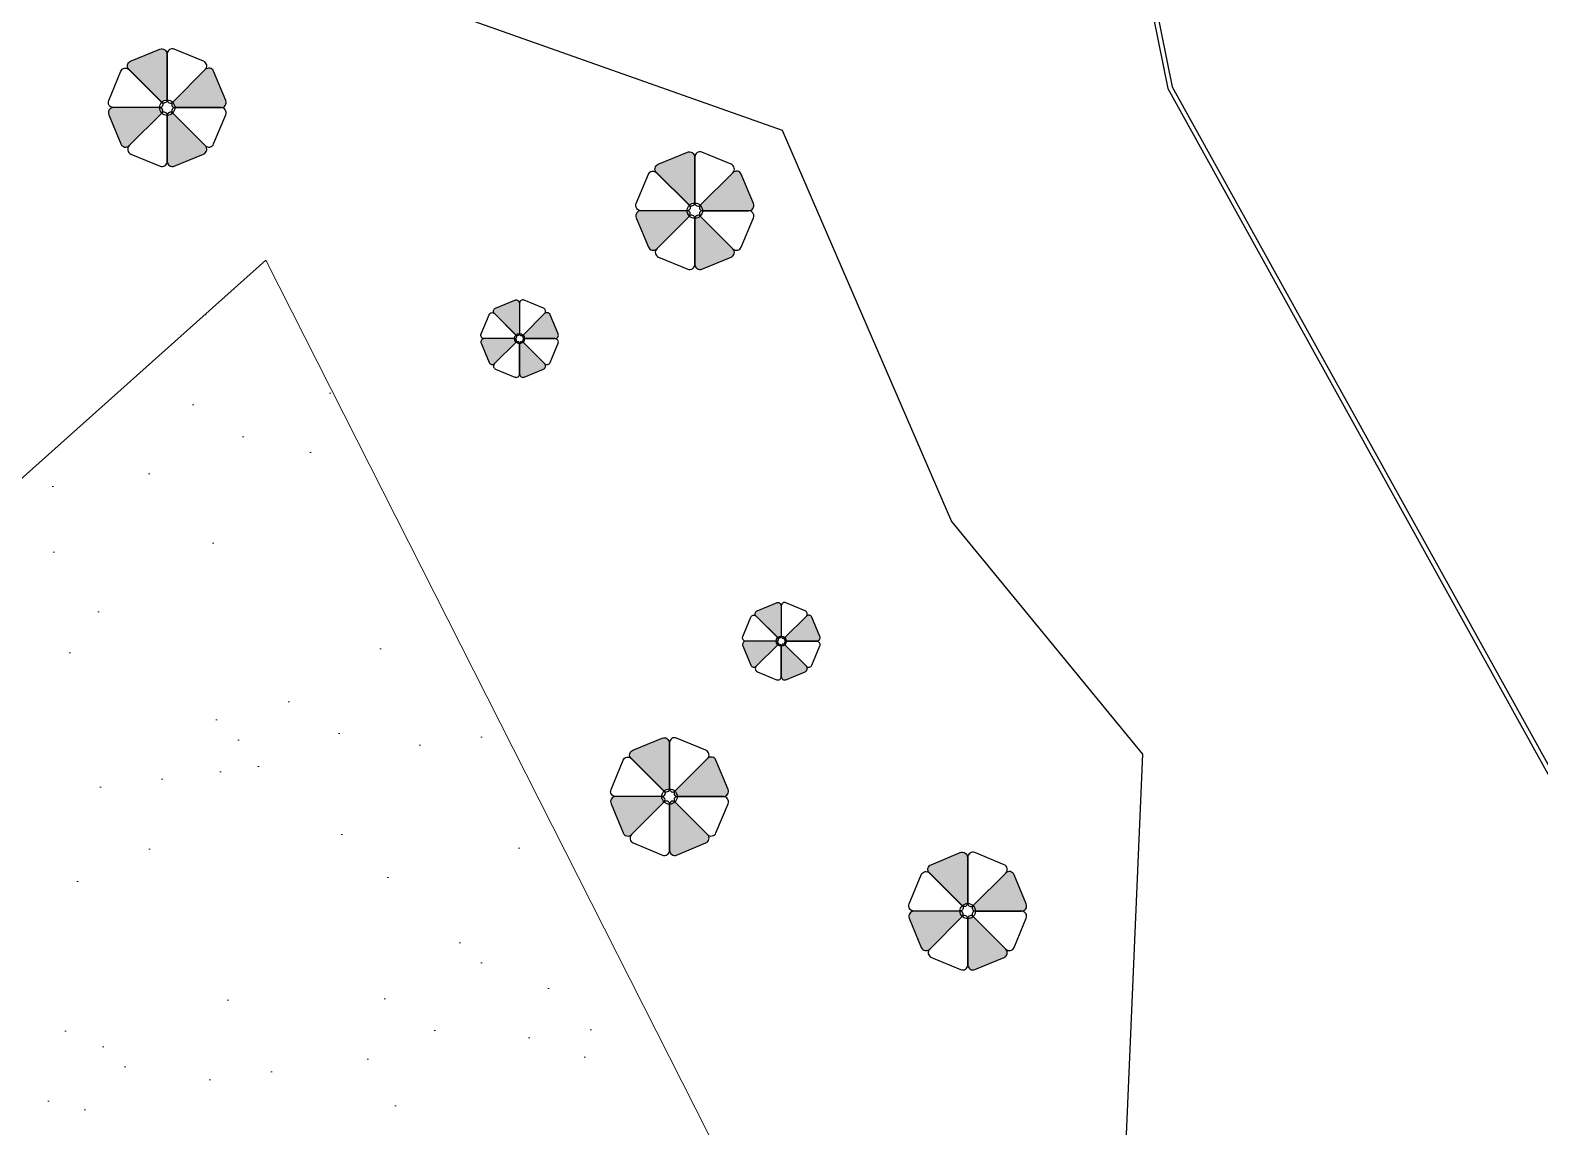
# Model space of a CAD drawing. Header units: millimetres. Extents: x 185 to 501, y 106 to 528.
# Drawn here: x 399.41 to 431.73, y 187.99 to 211.48 of the extents above; entities that cross this region are included whole.
import ezdxf

# ---------------------------------------------------------------- set-up
doc = ezdxf.new("R2010")
doc.units = ezdxf.units.MM
for name, color, linetype in [('cerca', 50, 'Continuous'), ('pavimento', 252, 'Continuous'), ('SITE_FURNISHINGS', 230, 'Continuous')]:
    doc.layers.add(name, color=color, linetype=linetype)
doc.layers.add('Paredes', color=141, linetype='Continuous', lineweight=9)

msp = doc.modelspace()

# ---------------------------------------------------------------- hatches: boundary and pattern name
for color, points in [(5, [(402.334, 210.976, 0.534511), (402.182, 211.078), (401.556, 210.818, 0.475071), (401.507, 210.655, -0.059116), (401.527, 210.639), (402.225, 209.941, -0.187719), (402.334, 209.989, 0.000562), (402.334, 209.989)]), (5, [(413.631, 208.769, 0.534511), (413.479, 208.87), (412.852, 208.61, 0.475071), (412.803, 208.447, -0.059116), (412.823, 208.431), (413.521, 207.733, -0.187719), (413.631, 207.781, 0.000562), (413.631, 207.781)]), (256, [(409.881, 205.634, 0.534511), (409.781, 205.701), (409.368, 205.53, 0.475071), (409.336, 205.423, -0.059116), (409.35, 205.412), (409.809, 204.953, -0.187719), (409.881, 204.984, 0.000562), (409.881, 204.984)]), (256, [(415.484, 199.152, 0.534511), (415.384, 199.219), (414.972, 199.048, 0.475071), (414.94, 198.941, -0.059116), (414.953, 198.93), (415.413, 198.471, -0.187719), (415.484, 198.503, 0.000562), (415.484, 198.503)]), (230, [(413.089, 196.218, 0.534511), (412.937, 196.32), (412.31, 196.06, 0.475071), (412.261, 195.897, -0.059116), (412.282, 195.881), (412.98, 195.183, -0.187719), (413.089, 195.231, 0.000562), (413.089, 195.231)]), (230, [(419.474, 193.765, 0.534511), (419.322, 193.867), (418.695, 193.607, 0.475071), (418.646, 193.444, -0.059116), (418.666, 193.428), (419.364, 192.73, -0.187719), (419.474, 192.778, 0.000562), (419.474, 192.778)])]:
    msp.add_hatch(color=color).paths.add_polyline_path(points)
h = msp.add_hatch(color=5)
edge = h.paths.add_edge_path()
edge.add_arc((402.506, 209.893), 0.0682, 135, 270)
edge.add_line((402.506, 209.824), (403.493, 209.824))
edge.add_arc((403.493, 209.934), 0.11, 270, 382.5)
edge.add_line((403.595, 209.976), (403.335, 210.603))
edge.add_arc((403.234, 210.561), 0.11, 22.5, 135)
edge.add_line((403.156, 210.639), (402.458, 209.941))
edge = h.paths.add_edge_path()
edge.add_arc((402.41, 209.66), 0.0682, 45, 180)
edge.add_line((402.341, 209.66), (402.341, 208.673))
edge.add_arc((402.451, 208.673), 0.11, 180, 292.5)
edge.add_line((402.493, 208.571), (403.12, 208.831))
edge.add_arc((403.078, 208.932), 0.11, 292.5, 405)
edge.add_line((403.156, 209.01), (402.458, 209.708))
edge = h.paths.add_edge_path()
edge.add_arc((401.449, 209.088), 0.11, 202.5, 315)
edge.add_line((401.527, 209.01), (402.225, 209.708))
edge.add_arc((402.177, 209.756), 0.0682, 315, 450)
edge.add_line((402.177, 209.824), (401.19, 209.824))
edge.add_arc((401.19, 209.715), 0.11, 90, 202.5)
edge.add_line((401.088, 209.672), (401.348, 209.046))
h = msp.add_hatch(color=5)
edge = h.paths.add_edge_path()
edge.add_arc((413.802, 207.685), 0.0682, 135, 270)
edge.add_line((413.802, 207.617), (414.789, 207.617))
edge.add_arc((414.789, 207.727), 0.11, 270, 382.5)
edge.add_line((414.891, 207.769), (414.631, 208.396))
edge.add_arc((414.53, 208.353), 0.11, 22.5, 135)
edge.add_line((414.452, 208.431), (413.754, 207.733))
edge = h.paths.add_edge_path()
edge.add_arc((413.706, 207.452), 0.0682, 45, 180)
edge.add_line((413.638, 207.452), (413.638, 206.465))
edge.add_arc((413.748, 206.465), 0.11, 180, 292.5)
edge.add_line((413.79, 206.363), (414.416, 206.623))
edge.add_arc((414.374, 206.725), 0.11, 292.5, 405)
edge.add_line((414.452, 206.802), (413.754, 207.5))
edge = h.paths.add_edge_path()
edge.add_arc((412.746, 206.88), 0.11, 202.5, 315)
edge.add_line((412.823, 206.802), (413.521, 207.5))
edge.add_arc((413.473, 207.549), 0.0682, 315, 450)
edge.add_line((413.473, 207.617), (412.486, 207.617))
edge.add_arc((412.486, 207.507), 0.11, 90, 202.5)
edge.add_line((412.384, 207.465), (412.644, 206.838))
h = msp.add_hatch(color=256)
edge = h.paths.add_edge_path()
edge.add_arc((409.994, 204.921), 0.0448, 135, 270)
edge.add_line((409.994, 204.876), (410.643, 204.876))
edge.add_arc((410.643, 204.949), 0.0723, 270, 382.5)
edge.add_line((410.71, 204.976), (410.539, 205.389))
edge.add_arc((410.472, 205.361), 0.0723, 22.5, 135)
edge.add_line((410.421, 205.412), (409.962, 204.953))
edge = h.paths.add_edge_path()
edge.add_arc((409.93, 204.768), 0.0448, 45, 180)
edge.add_line((409.885, 204.768), (409.885, 204.119))
edge.add_arc((409.958, 204.119), 0.0723, 180, 292.5)
edge.add_line((409.985, 204.052), (410.398, 204.223))
edge.add_arc((410.37, 204.289), 0.0723, 292.5, 405)
edge.add_line((410.421, 204.34), (409.962, 204.8))
edge = h.paths.add_edge_path()
edge.add_arc((409.298, 204.392), 0.0723, 202.5, 315)
edge.add_line((409.35, 204.34), (409.809, 204.8))
edge.add_arc((409.777, 204.831), 0.0448, 315, 450)
edge.add_line((409.777, 204.876), (409.128, 204.876))
edge.add_arc((409.128, 204.804), 0.0723, 90, 202.5)
edge.add_line((409.061, 204.776), (409.232, 204.364))
h = msp.add_hatch(color=256)
edge = h.paths.add_edge_path()
edge.add_arc((415.597, 198.44), 0.0448, 135, 270)
edge.add_line((415.597, 198.395), (416.247, 198.395))
edge.add_arc((416.247, 198.467), 0.0723, 270, 382.5)
edge.add_line((416.314, 198.495), (416.143, 198.907))
edge.add_arc((416.076, 198.879), 0.0723, 22.5, 135)
edge.add_line((416.025, 198.93), (415.566, 198.471))
edge = h.paths.add_edge_path()
edge.add_arc((415.534, 198.286), 0.0448, 45, 180)
edge.add_line((415.489, 198.286), (415.489, 197.637))
edge.add_arc((415.561, 197.637), 0.0723, 180, 292.5)
edge.add_line((415.589, 197.57), (416.001, 197.741))
edge.add_arc((415.974, 197.808), 0.0723, 292.5, 405)
edge.add_line((416.025, 197.859), (415.566, 198.318))
edge = h.paths.add_edge_path()
edge.add_arc((414.902, 197.91), 0.0723, 202.5, 315)
edge.add_line((414.953, 197.859), (415.413, 198.318))
edge.add_arc((415.381, 198.35), 0.0448, 315, 450)
edge.add_line((415.381, 198.395), (414.731, 198.395))
edge.add_arc((414.731, 198.322), 0.0723, 90, 202.5)
edge.add_line((414.665, 198.295), (414.835, 197.882))
h = msp.add_hatch(color=230)
edge = h.paths.add_edge_path()
edge.add_arc((413.26, 195.134), 0.0682, 135, 270)
edge.add_line((413.26, 195.066), (414.248, 195.066))
edge.add_arc((414.248, 195.176), 0.11, 270, 382.5)
edge.add_line((414.349, 195.218), (414.09, 195.845))
edge.add_arc((413.988, 195.803), 0.11, 22.5, 135)
edge.add_line((413.91, 195.881), (413.212, 195.183))
edge = h.paths.add_edge_path()
edge.add_arc((413.164, 194.902), 0.0682, 45, 180)
edge.add_line((413.096, 194.902), (413.096, 193.915))
edge.add_arc((413.206, 193.915), 0.11, 180, 292.5)
edge.add_line((413.248, 193.813), (413.875, 194.073))
edge.add_arc((413.833, 194.174), 0.11, 292.5, 405)
edge.add_line((413.91, 194.252), (413.212, 194.95))
edge = h.paths.add_edge_path()
edge.add_arc((412.204, 194.33), 0.11, 202.5, 315)
edge.add_line((412.282, 194.252), (412.98, 194.95))
edge.add_arc((412.931, 194.998), 0.0682, 315, 450)
edge.add_line((412.931, 195.066), (411.944, 195.066))
edge.add_arc((411.944, 194.956), 0.11, 90, 202.5)
edge.add_line((411.843, 194.914), (412.102, 194.288))
h = msp.add_hatch(color=230)
edge = h.paths.add_edge_path()
edge.add_arc((419.645, 192.681), 0.0682, 135, 270)
edge.add_line((419.645, 192.613), (420.633, 192.613))
edge.add_arc((420.633, 192.723), 0.11, 270, 382.5)
edge.add_line((420.734, 192.765), (420.475, 193.392))
edge.add_arc((420.373, 193.35), 0.11, 22.5, 135)
edge.add_line((420.295, 193.428), (419.597, 192.73))
edge = h.paths.add_edge_path()
edge.add_arc((419.549, 192.449), 0.0682, 45, 180)
edge.add_line((419.481, 192.449), (419.481, 191.462))
edge.add_arc((419.591, 191.462), 0.11, 180, 292.5)
edge.add_line((419.633, 191.36), (420.26, 191.62))
edge.add_arc((420.217, 191.721), 0.11, 292.5, 405)
edge.add_line((420.295, 191.799), (419.597, 192.497))
edge = h.paths.add_edge_path()
edge.add_arc((418.589, 191.877), 0.11, 202.5, 315)
edge.add_line((418.666, 191.799), (419.364, 192.497))
edge.add_arc((419.316, 192.545), 0.0682, 315, 450)
edge.add_line((419.316, 192.613), (418.329, 192.613))
edge.add_arc((418.329, 192.503), 0.11, 90, 202.5)
edge.add_line((418.227, 192.461), (418.487, 191.835))
at = {"layer": 'Paredes'}
h = msp.add_hatch(dxfattribs=at)
h.set_pattern_fill('AR-SAND', color=256, scale=0.1, style=0)
h.set_pattern_definition([(37.5, (-1937.9465, 84.6386), (-0.160003, 4.8941324), [0, -3.8608, 0, -4.318, 0, -4.1275]), (7.5, (-1937.9465, 84.6386), (4.495233, 7.168251), [0, -2.0828, 0, -3.4798, 0, -1.3335]), (327.5, (-1941.0707, 84.6386), (7.909924, 0.014372), [0, -1.27, 0, -4.572, 0, -5.969]), (317.5, (-1941.071, 84.6386), (7.635565, 2.229293), [0, -0.635, 0, -2.9972, 0, -3.429])])
h.paths.add_polyline_path([(404.703, 161.158), (415.372, 149.235), (431.021, 163.238), (420.352, 175.161), (404.451, 206.557), (375.26, 180.437)])

# ---------------------------------------------------------------- linework, layer by layer
at = {"layer": 'cerca'}
for points in [[(368.063, 311.982), (377.526, 312.953), (385.339, 307.913), (385.664, 296.045), (393.477, 288.728), (394.453, 281.9), (393.802, 277.185), (399.336, 272.958), (403.08, 265.316), (404.226, 256.412), (412.541, 245.569), (419.701, 230.803), (423.858, 210.27), (433.821, 192.296), (434.761, 178.84), (443.57, 169.621)], [(368.113, 311.887), (377.501, 312.85), (385.24, 307.858), (385.565, 296), (393.383, 288.679), (394.352, 281.9), (393.695, 277.141), (399.257, 272.893), (402.983, 265.287), (404.13, 256.372), (412.455, 245.516), (419.605, 230.771), (423.763, 210.235), (433.722, 192.266), (434.663, 178.797), (443.487, 169.564)]]:
    msp.add_lwpolyline(points, dxfattribs=at)
at = {"layer": 'Paredes'}
for p in [(375.26, 180.437), (420.352, 175.161)]:
    msp.add_line(p, (404.451, 206.557), dxfattribs=at)
at = {"layer": 'pavimento'}
msp.add_lwpolyline([(408.323, 211.881), (415.507, 209.344), (419.136, 200.961), (423.219, 195.977), (422.765, 185.328), (423.446, 176.039), (428.889, 168.789), (433.879, 163.125)], dxfattribs=at)
at = {"layer": 'SITE_FURNISHINGS', "color": 5, "linetype": 'Continuous'}
for points in [[(402.334, 209.989, -0.668179), (402.218, 209.941), (401.52, 210.639, -0.534511), (401.556, 210.818), (402.182, 211.078, -0.534511), (402.334, 210.976)], [(402.341, 209.989, 0.668179), (402.458, 209.941), (403.156, 210.639, 0.534511), (403.12, 210.818), (402.493, 211.078, 0.534511), (402.341, 210.976)], [(402.225, 209.941, -0.668179), (402.177, 209.824), (401.19, 209.824, -0.534511), (401.088, 209.976), (401.348, 210.603, -0.534511), (401.527, 210.639)], [(402.458, 209.941, 0.668179), (402.506, 209.824), (403.493, 209.824, 0.534511), (403.595, 209.976), (403.335, 210.603, 0.534511), (403.156, 210.639)], [(401.348, 209.046, 0.534511), (401.527, 209.01), (402.225, 209.708, 0.668179), (402.177, 209.824), (401.19, 209.824, 0.534511), (401.088, 209.672)], [(402.177, 209.824, -1), (402.506, 209.824, -1)], [(402.506, 209.824, 0.668179), (402.458, 209.708), (403.156, 209.01, 0.534511), (403.335, 209.046), (403.595, 209.672, 0.534511), (403.493, 209.824)], [(402.341, 209.66, 0.668179), (402.225, 209.708), (401.527, 209.01, 0.534511), (401.563, 208.831), (402.189, 208.571, 0.534511), (402.341, 208.673)], [(402.458, 209.708, 0.668179), (402.341, 209.66), (402.341, 208.673, 0.534511), (402.493, 208.571), (403.12, 208.831, 0.534511), (403.156, 209.01)], [(413.631, 207.781, -0.668179), (413.514, 207.733), (412.816, 208.431, -0.534511), (412.852, 208.61), (413.479, 208.87, -0.534511), (413.631, 208.769)], [(413.638, 207.781, 0.668179), (413.754, 207.733), (414.452, 208.431, 0.534511), (414.416, 208.61), (413.79, 208.87, 0.534511), (413.638, 208.769)], [(413.521, 207.733, -0.668179), (413.473, 207.617), (412.486, 207.617, -0.534511), (412.384, 207.769), (412.644, 208.396, -0.534511), (412.823, 208.431)], [(413.754, 207.733, 0.668179), (413.802, 207.617), (414.789, 207.617, 0.534511), (414.891, 207.769), (414.631, 208.396, 0.534511), (414.452, 208.431)], [(412.644, 206.838, 0.534511), (412.823, 206.802), (413.521, 207.5, 0.668179), (413.473, 207.617), (412.486, 207.617, 0.534511), (412.384, 207.465)], [(413.638, 207.452, 0.668179), (413.521, 207.5), (412.823, 206.802, 0.534511), (412.859, 206.623), (413.486, 206.363, 0.534511), (413.638, 206.465)], [(413.473, 207.617, -1), (413.802, 207.617, -1)], [(413.754, 207.5, 0.668179), (413.638, 207.452), (413.638, 206.465, 0.534511), (413.79, 206.363), (414.416, 206.623, 0.534511), (414.452, 206.802)], [(413.802, 207.617, 0.668179), (413.754, 207.5), (414.452, 206.802, 0.534511), (414.631, 206.838), (414.891, 207.465, 0.534511), (414.789, 207.617)]]:
    msp.add_lwpolyline(points, format="xyb", close=True, dxfattribs=at)
at = {"layer": 'SITE_FURNISHINGS', "color": 7, "linetype": 'Continuous'}
for points in [[(409.881, 204.984, -0.668179), (409.804, 204.953), (409.345, 205.412, -0.534511), (409.368, 205.53), (409.781, 205.701, -0.534511), (409.881, 205.634)], [(409.885, 204.984, 0.668179), (409.962, 204.953), (410.421, 205.412, 0.534511), (410.398, 205.53), (409.985, 205.701, 0.534511), (409.885, 205.634)], [(409.809, 204.953, -0.668179), (409.777, 204.876), (409.128, 204.876, -0.534511), (409.061, 204.976), (409.232, 205.389, -0.534511), (409.35, 205.412)], [(409.962, 204.953, 0.668179), (409.994, 204.876), (410.643, 204.876, 0.534511), (410.71, 204.976), (410.539, 205.389, 0.534511), (410.421, 205.412)], [(409.777, 204.876, -1), (409.994, 204.876, -1)], [(409.232, 204.364, 0.534511), (409.35, 204.34), (409.809, 204.8, 0.668179), (409.777, 204.876), (409.128, 204.876, 0.534511), (409.061, 204.776)], [(409.885, 204.768, 0.668179), (409.809, 204.8), (409.35, 204.34, 0.534511), (409.373, 204.223), (409.785, 204.052, 0.534511), (409.885, 204.119)], [(409.962, 204.8, 0.668179), (409.885, 204.768), (409.885, 204.119, 0.534511), (409.985, 204.052), (410.398, 204.223, 0.534511), (410.421, 204.34)], [(409.994, 204.876, 0.668179), (409.962, 204.8), (410.421, 204.34, 0.534511), (410.539, 204.364), (410.71, 204.776, 0.534511), (410.643, 204.876)], [(415.484, 198.503, -0.668179), (415.408, 198.471), (414.949, 198.93, -0.534511), (414.972, 199.048), (415.384, 199.219, -0.534511), (415.484, 199.152)], [(415.489, 198.503, 0.668179), (415.566, 198.471), (416.025, 198.93, 0.534511), (416.001, 199.048), (415.589, 199.219, 0.534511), (415.489, 199.152)], [(415.413, 198.471, -0.668179), (415.381, 198.395), (414.731, 198.395, -0.534511), (414.665, 198.495), (414.835, 198.907, -0.534511), (414.953, 198.93)], [(415.566, 198.471, 0.668179), (415.597, 198.395), (416.247, 198.395, 0.534511), (416.314, 198.495), (416.143, 198.907, 0.534511), (416.025, 198.93)], [(415.381, 198.395, -1), (415.597, 198.395, -1)], [(414.835, 197.882, 0.534511), (414.953, 197.859), (415.413, 198.318, 0.668179), (415.381, 198.395), (414.731, 198.395, 0.534511), (414.665, 198.295)], [(415.489, 198.286, 0.668179), (415.413, 198.318), (414.953, 197.859, 0.534511), (414.977, 197.741), (415.389, 197.57, 0.534511), (415.489, 197.637)], [(415.566, 198.318, 0.668179), (415.489, 198.286), (415.489, 197.637, 0.534511), (415.589, 197.57), (416.001, 197.741, 0.534511), (416.025, 197.859)], [(415.597, 198.395, 0.668179), (415.566, 198.318), (416.025, 197.859, 0.534511), (416.143, 197.882), (416.314, 198.295, 0.534511), (416.247, 198.395)]]:
    msp.add_lwpolyline(points, format="xyb", close=True, dxfattribs=at)
at = {"layer": 'SITE_FURNISHINGS', "color": 230, "linetype": 'Continuous'}
for points in [[(413.089, 195.231, -0.668179), (412.972, 195.183), (412.274, 195.881, -0.534511), (412.31, 196.06), (412.937, 196.32, -0.534511), (413.089, 196.218)], [(413.096, 195.231, 0.668179), (413.212, 195.183), (413.91, 195.881, 0.534511), (413.875, 196.06), (413.248, 196.32, 0.534511), (413.096, 196.218)], [(412.98, 195.183, -0.668179), (412.931, 195.066), (411.944, 195.066, -0.534511), (411.843, 195.218), (412.102, 195.845, -0.534511), (412.282, 195.881)], [(413.212, 195.183, 0.668179), (413.26, 195.066), (414.248, 195.066, 0.534511), (414.349, 195.218), (414.09, 195.845, 0.534511), (413.91, 195.881)], [(412.931, 195.066, -1), (413.26, 195.066, -1)], [(412.102, 194.288, 0.534511), (412.282, 194.252), (412.98, 194.95, 0.668179), (412.931, 195.066), (411.944, 195.066, 0.534511), (411.843, 194.914)], [(413.096, 194.902, 0.668179), (412.98, 194.95), (412.282, 194.252, 0.534511), (412.317, 194.073), (412.944, 193.813, 0.534511), (413.096, 193.915)], [(413.212, 194.95, 0.668179), (413.096, 194.902), (413.096, 193.915, 0.534511), (413.248, 193.813), (413.875, 194.073, 0.534511), (413.91, 194.252)], [(413.26, 195.066, 0.668179), (413.212, 194.95), (413.91, 194.252, 0.534511), (414.09, 194.288), (414.349, 194.914, 0.534511), (414.248, 195.066)], [(419.474, 192.778, -0.668179), (419.357, 192.73), (418.659, 193.428, -0.534511), (418.695, 193.607), (419.322, 193.867, -0.534511), (419.474, 193.765)], [(419.481, 192.778, 0.668179), (419.597, 192.73), (420.295, 193.428, 0.534511), (420.26, 193.607), (419.633, 193.867, 0.534511), (419.481, 193.765)], [(419.364, 192.73, -0.668179), (419.316, 192.613), (418.329, 192.613, -0.534511), (418.227, 192.765), (418.487, 193.392, -0.534511), (418.666, 193.428)], [(419.597, 192.73, 0.668179), (419.645, 192.613), (420.633, 192.613, 0.534511), (420.734, 192.765), (420.475, 193.392, 0.534511), (420.295, 193.428)], [(419.316, 192.613, -1), (419.645, 192.613, -1)], [(418.487, 191.835, 0.534511), (418.666, 191.799), (419.364, 192.497, 0.668179), (419.316, 192.613), (418.329, 192.613, 0.534511), (418.227, 192.461)], [(419.481, 192.449, 0.668179), (419.364, 192.497), (418.666, 191.799, 0.534511), (418.702, 191.62), (419.329, 191.36, 0.534511), (419.481, 191.462)], [(419.597, 192.497, 0.668179), (419.481, 192.449), (419.481, 191.462, 0.534511), (419.633, 191.36), (420.26, 191.62, 0.534511), (420.295, 191.799)], [(419.645, 192.613, 0.668179), (419.597, 192.497), (420.295, 191.799, 0.534511), (420.475, 191.835), (420.734, 192.461, 0.534511), (420.633, 192.613)]]:
    msp.add_lwpolyline(points, format="xyb", close=True, dxfattribs=at)

doc.saveas('drawing.dxf')
